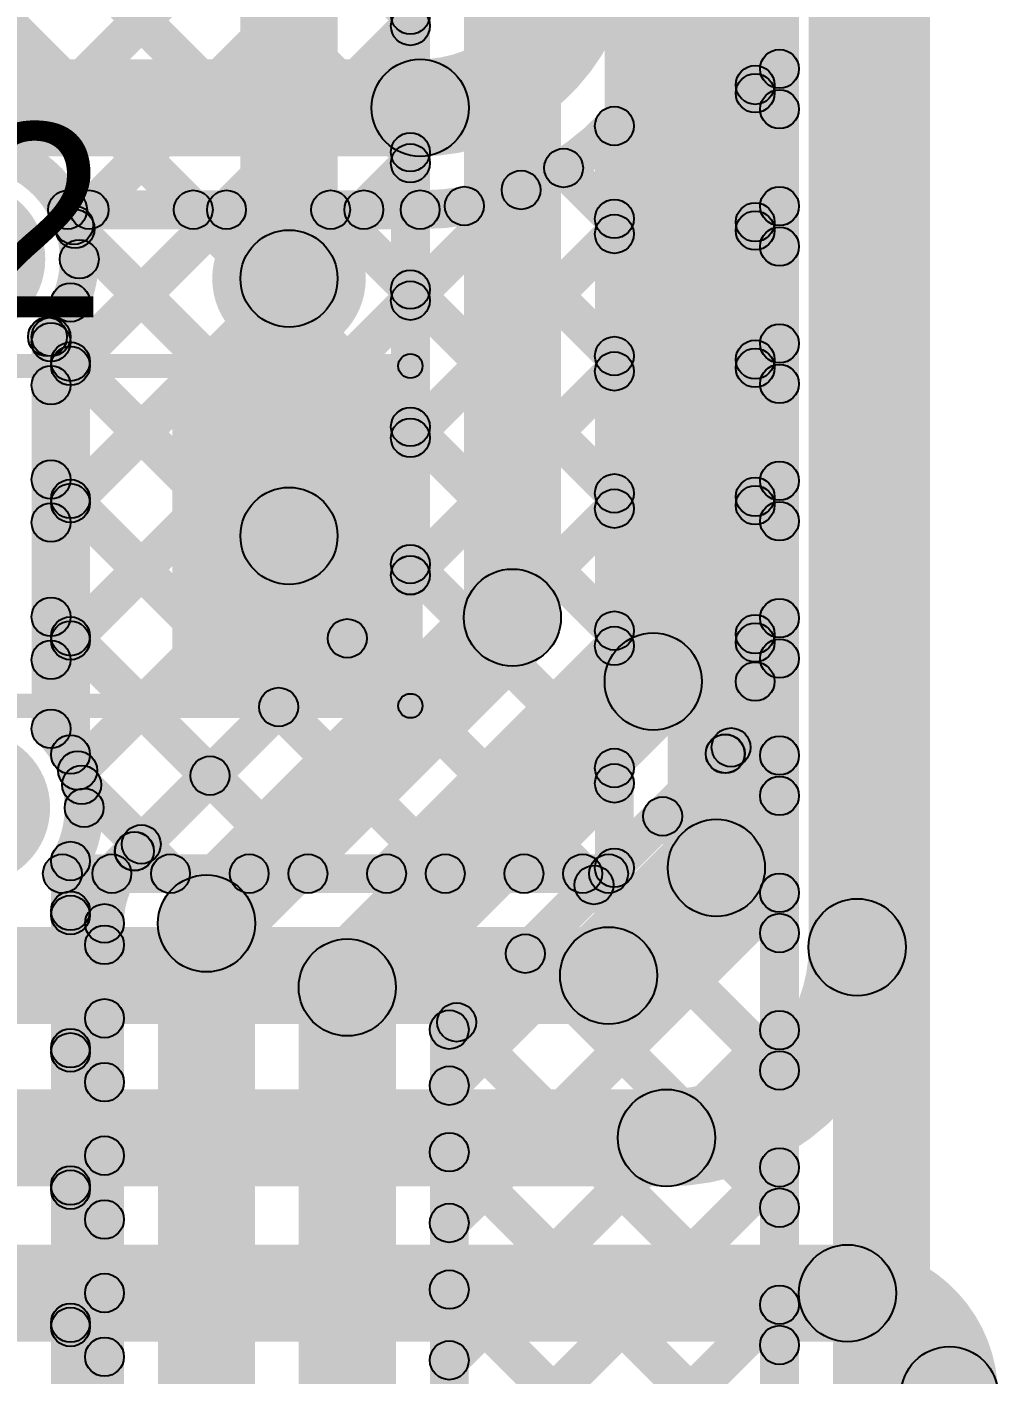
# Model space of a CAD drawing. Header units: millimetres. Extents: x 3.07 to 5.81, y 1.29 to 3.84.
# Drawn here: x 5.605 to 5.805, y 1.7294 to 2.0068 of the extents above; entities that cross this region are included whole.
import ezdxf

# ---------------------------------------------------------------- set-up
doc = ezdxf.new("R2010")
doc.units = ezdxf.units.MM
doc.header["$MEASUREMENT"] = 0
for name, color, linetype in [('BottomLayer', 5, 'Continuous'), ('BottomSolder', 6, 'Continuous'), ('TopLayer', 1, 'Continuous'), ('TopOverlay', 2, 'Continuous'), ('TopPaste', 8, 'Continuous'), ('TopSolder', 216, 'Continuous'), ('ViaHoleLayer', 16, 'Continuous')]:
    doc.layers.add(name, color=color, linetype=linetype)

# ---------------------------------------------------------------- blocks, each defined once
blk = doc.blocks.new('C__0805_103')
at = {"layer": 'TopLayer'}
for points in [[(-0.06, 0.03), (-0.02, 0.03), (-0.02, -0.03), (-0.06, -0.03)], [(0.02, 0.03), (0.06, 0.03), (0.06, -0.03), (0.02, -0.03)]]:
    blk.add_hatch(color=1, dxfattribs=at).paths.add_polyline_path(points)
at = {"layer": 'TopOverlay'}
h = blk.add_hatch(color=2, dxfattribs=at)
edge = h.paths.add_edge_path()
edge.add_arc((-0.065, 0.035), 0.0025, 0, 360)
h = blk.add_hatch(color=2, dxfattribs=at)
edge = h.paths.add_edge_path()
edge.add_arc((-0.065, 0.035), 0.0025, 0, 360)
for points in [[(-0.065, 0.0325), (-0.065, 0.0375), (0.065, 0.0375), (0.065, 0.0325)], [(-0.0625, -0.035), (-0.0675, -0.035), (-0.0675, 0.035), (-0.0625, 0.035)], [(0.0675, -0.035), (0.0625, -0.035), (0.0625, 0.035), (0.0675, 0.035)], [(-0.065, -0.0375), (-0.065, -0.0325), (0.065, -0.0325), (0.065, -0.0375)]]:
    blk.add_hatch(color=2, dxfattribs=at).paths.add_polyline_path(points)
h = blk.add_hatch(color=2, dxfattribs=at)
edge = h.paths.add_edge_path()
edge.add_arc((0.065, 0.035), 0.0025, 0, 360)
h = blk.add_hatch(color=2, dxfattribs=at)
edge = h.paths.add_edge_path()
edge.add_arc((0.065, 0.035), 0.0025, 0, 360)
h = blk.add_hatch(color=2, dxfattribs=at)
edge = h.paths.add_edge_path()
edge.add_arc((-0.065, -0.035), 0.0025, 0, 360)
h = blk.add_hatch(color=2, dxfattribs=at)
edge = h.paths.add_edge_path()
edge.add_arc((-0.065, -0.035), 0.0025, 0, 360)
h = blk.add_hatch(color=2, dxfattribs=at)
edge = h.paths.add_edge_path()
edge.add_arc((0.065, -0.035), 0.0025, 0, 360)
h = blk.add_hatch(color=2, dxfattribs=at)
edge = h.paths.add_edge_path()
edge.add_arc((0.065, -0.035), 0.0025, 0, 360)
at = {"layer": 'TopPaste'}
for points in [[(-0.06, 0.03), (-0.02, 0.03), (-0.02, -0.03), (-0.06, -0.03)], [(0.02, 0.03), (0.06, 0.03), (0.06, -0.03), (0.02, -0.03)]]:
    blk.add_hatch(color=8, dxfattribs=at).paths.add_polyline_path(points)
at = {"layer": 'TopSolder'}
for points in [[(-0.064, 0.034), (-0.016, 0.034), (-0.016, -0.034), (-0.064, -0.034)], [(0.016, 0.034), (0.064, 0.034), (0.064, -0.034), (0.016, -0.034)]]:
    blk.add_hatch(color=216, dxfattribs=at).paths.add_polyline_path(points)
at = {"layer": 'TopOverlay'}
for centre in [(-0.065, 0.035), (-0.065, 0.035), (0.065, 0.035), (0.065, 0.035), (-0.065, -0.035), (-0.065, -0.035), (0.065, -0.035), (0.065, -0.035)]:
    blk.add_circle(centre, 0.0025, dxfattribs=at)

msp = doc.modelspace()

# ---------------------------------------------------------------- hatches: boundary and pattern name
at = {"layer": 'BottomLayer'}
for points in [[(5.791, 1.719), (5.771, 1.719), (5.771, 3.438), (5.791, 3.438)], [(5.764, 1.72081), (5.756, 1.72081), (5.756, 3.436), (5.764, 3.436)], [(5.724, 3.241), (5.744, 3.241), (5.744, 1.872), (5.724, 1.872)], [(5.751, 3.241), (5.759, 3.241), (5.759, 1.872), (5.751, 1.872)], [(5.715, 1.88518), (5.695, 1.88518), (5.695, 3.23517), (5.715, 3.23517)], [(5.688, 1.89388), (5.68, 1.89388), (5.68, 2.49837), (5.688, 2.49837)], [(5.11864, 2.48417), (5.1243, 2.48983), (5.68683, 1.9273), (5.68117, 1.92164)], [(5.22567, 2.462), (5.23133, 2.46765), (5.68683, 2.01215), (5.68117, 2.00649)], [(5.21821, 2.44117), (5.22387, 2.44683), (5.68683, 1.98387), (5.68117, 1.97821)], [(5.20004, 2.43105), (5.2057, 2.43671), (5.68683, 1.95558), (5.68117, 1.94993)], [(5.669, 1.955), (5.649, 1.955), (5.649, 2.07652), (5.669, 2.07652)], [(5.60365, 1.9776), (5.59799, 1.98326), (5.68117, 2.06644), (5.68683, 2.06078)], [(5.61753, 1.9632), (5.61187, 1.96886), (5.68117, 2.03816), (5.68683, 2.0325)], [(5.61683, 1.93421), (5.61117, 1.93987), (5.68117, 2.00987), (5.68683, 2.00421)], [(5.75783, 1.99036), (5.75217, 1.99602), (5.75717, 2.00102), (5.76283, 1.99536)], [(5.75217, 1.99206), (5.75783, 1.99772), (5.76283, 1.99272), (5.75717, 1.98706)], [(5.61683, 1.90593), (5.61117, 1.91159), (5.68117, 1.98159), (5.68683, 1.97593)], [(5.75783, 1.96208), (5.75217, 1.96773), (5.75717, 1.97273), (5.76283, 1.96708)], [(5.61211, 1.96242), (5.61777, 1.96807), (5.68683, 1.89901), (5.68117, 1.89336)], [(5.75217, 1.96378), (5.75783, 1.96944), (5.76283, 1.96444), (5.75717, 1.95878)], [(5.61683, 1.87765), (5.61117, 1.8833), (5.68117, 1.9533), (5.68683, 1.94765)], [(5.618, 1.85697), (5.61, 1.85697), (5.61, 1.95009), (5.618, 1.95009)], [(5.75783, 1.93379), (5.75217, 1.93945), (5.75717, 1.94445), (5.76283, 1.93879)], [(5.61117, 1.93507), (5.61683, 1.94073), (5.67384, 1.88372), (5.66818, 1.87806)], [(5.75217, 1.93549), (5.75783, 1.94115), (5.76283, 1.93615), (5.75717, 1.93049)], [(5.61831, 1.85084), (5.61265, 1.8565), (5.68117, 1.92502), (5.68683, 1.91936)], [(5.75783, 1.90551), (5.75217, 1.91117), (5.75717, 1.91617), (5.76283, 1.91051)], [(5.61117, 1.90679), (5.61683, 1.91244), (5.6597, 1.86958), (5.65404, 1.86392)], [(5.75217, 1.90721), (5.75783, 1.91287), (5.76283, 1.90787), (5.75717, 1.90221)], [(5.61683, 1.82108), (5.61117, 1.82673), (5.68117, 1.89673), (5.68683, 1.89108)], [(5.63001, 1.83424), (5.62436, 1.8399), (5.68117, 1.89671), (5.68683, 1.89105)], [(5.64907, 1.81511), (5.63493, 1.82925), (5.69793, 1.89225), (5.71207, 1.87811)], [(5.75783, 1.87722), (5.75217, 1.88288), (5.75717, 1.88788), (5.76283, 1.88222)], [(5.61117, 1.8785), (5.61683, 1.88416), (5.64555, 1.85544), (5.6399, 1.84978)], [(5.75217, 1.87893), (5.75783, 1.88458), (5.76283, 1.87958), (5.75717, 1.87393)], [(5.67807, 1.80193), (5.66393, 1.81607), (5.72693, 1.87907), (5.74107, 1.86493)], [(5.69483, 1.79747), (5.68917, 1.80313), (5.74599, 1.85994), (5.75164, 1.85429)], [(5.69483, 1.78594), (5.68917, 1.7916), (5.75717, 1.8596), (5.76283, 1.85394)], [(5.7472, 1.85561), (5.75286, 1.86127), (5.76283, 1.8513), (5.75717, 1.84564)], [(5.61349, 1.8479), (5.61914, 1.85356), (5.63141, 1.84129), (5.62575, 1.83564)], [(5.73311, 1.84141), (5.73877, 1.84707), (5.76283, 1.82301), (5.75717, 1.81736)], [(5.618, 1.554), (5.61, 1.554), (5.61, 1.83503), (5.618, 1.83503)], [(5.71897, 1.82727), (5.72463, 1.83293), (5.76283, 1.79473), (5.75717, 1.78907)], [(5.69483, 1.75766), (5.68917, 1.76331), (5.75717, 1.83131), (5.76283, 1.82566)], [(5.61117, 1.82194), (5.61683, 1.82759), (5.62383, 1.82059), (5.61817, 1.81494)], [(5.625, 1.53645), (5.617, 1.53645), (5.617, 1.82218), (5.625, 1.82218)], [(5.652, 1.53645), (5.632, 1.53645), (5.632, 1.82218), (5.652, 1.82218)], [(5.70483, 1.81313), (5.71049, 1.81879), (5.76283, 1.76644), (5.75717, 1.76079)], [(5.681, 1.5294), (5.661, 1.5294), (5.661, 1.809), (5.681, 1.809)], [(5.61683, 1.79279), (5.61117, 1.79845), (5.61817, 1.80545), (5.62383, 1.79979)], [(5.69069, 1.79899), (5.69634, 1.80465), (5.76283, 1.73816), (5.75717, 1.7325)], [(5.69483, 1.72937), (5.68917, 1.73503), (5.75717, 1.80303), (5.76283, 1.79737)], [(5.61117, 1.79365), (5.61683, 1.79931), (5.62383, 1.79231), (5.61817, 1.78665)], [(5.696, 1.5294), (5.688, 1.5294), (5.688, 1.8003), (5.696, 1.8003)], [(5.61683, 1.76451), (5.61117, 1.77017), (5.61817, 1.77717), (5.62383, 1.77151)], [(5.68917, 1.77222), (5.69483, 1.77788), (5.75187, 1.72083), (5.74621, 1.71518)], [(5.69483, 1.70109), (5.68917, 1.70674), (5.75717, 1.77474), (5.76283, 1.76909)], [(5.61117, 1.76537), (5.61683, 1.77102), (5.62383, 1.76402), (5.61817, 1.75837)], [(5.61683, 1.73622), (5.61117, 1.74188), (5.61817, 1.74888), (5.62383, 1.74322)], [(5.68917, 1.74394), (5.69483, 1.74959), (5.74026, 1.70416), (5.7346, 1.6985)], [(5.69483, 1.6728), (5.68917, 1.67846), (5.75717, 1.74646), (5.76283, 1.7408)], [(5.61117, 1.73708), (5.61683, 1.74274), (5.62383, 1.73574), (5.61817, 1.73008)]]:
    msp.add_hatch(color=5, dxfattribs=at).paths.add_polyline_path(points)
h = msp.add_hatch(color=5, dxfattribs=at)
edge = h.paths.add_edge_path()
edge.add_arc((5.684, 2.00932), 0.004, 0, 360)
h = msp.add_hatch(color=5, dxfattribs=at)
edge = h.paths.add_edge_path()
edge.add_arc((5.684, 2.00704), 0.004, 0, 360)
h = msp.add_hatch(color=5, dxfattribs=at)
edge = h.paths.add_edge_path()
edge.add_arc((5.76, 1.99819), 0.004, 0, 360)
h = msp.add_hatch(color=5, dxfattribs=at)
edge = h.paths.add_edge_path()
edge.add_arc((5.755, 1.99489), 0.004, 0, 360)
h = msp.add_hatch(color=5, dxfattribs=at)
edge = h.paths.add_edge_path()
edge.add_arc((5.755, 1.99319), 0.004, 0, 360)
h = msp.add_hatch(color=5, dxfattribs=at)
edge = h.paths.add_edge_path()
edge.add_arc((5.76, 1.98989), 0.004, 0, 360)
h = msp.add_hatch(color=5, dxfattribs=at)
edge = h.paths.add_edge_path()
edge.add_arc((5.684, 1.98104), 0.004, 0, 360)
h = msp.add_hatch(color=5, dxfattribs=at)
edge = h.paths.add_edge_path()
edge.add_arc((5.684, 1.97876), 0.004, 0, 360)
h = msp.add_hatch(color=5, dxfattribs=at)
edge = h.paths.add_edge_path()
edge.add_arc((5.76, 1.96991), 0.004, 0, 360)
h = msp.add_hatch(color=5, dxfattribs=at)
edge = h.paths.add_edge_path()
edge.add_arc((5.755, 1.96661), 0.004, 0, 360)
h = msp.add_hatch(color=5, dxfattribs=at)
edge = h.paths.add_edge_path()
edge.add_arc((5.6147, 1.96603), 0.004, 0, 360)
h = msp.add_hatch(color=5, dxfattribs=at)
edge = h.paths.add_edge_path()
edge.add_arc((5.61494, 1.96525), 0.004, 0, 360)
h = msp.add_hatch(color=5, dxfattribs=at)
edge = h.paths.add_edge_path()
edge.add_arc((5.755, 1.96491), 0.004, 0, 360)
h = msp.add_hatch(color=5, dxfattribs=at)
edge = h.paths.add_edge_path()
edge.add_arc((5.659, 1.955), 0.01181, 0, 360)
h = msp.add_hatch(color=5, dxfattribs=at)
edge = h.paths.add_edge_path()
edge.add_arc((5.659, 1.955), 0.01, 0, 360)
h = msp.add_hatch(color=5, dxfattribs=at)
edge = h.paths.add_edge_path()
edge.add_arc((5.76, 1.96161), 0.004, 0, 360)
h = msp.add_hatch(color=5, dxfattribs=at)
edge = h.paths.add_edge_path()
edge.add_arc((5.61581, 1.959), 0.004, 0, 360)
h = msp.add_hatch(color=5, dxfattribs=at)
edge = h.paths.add_edge_path()
edge.add_arc((5.61581, 1.959), 0.004, 0, 360)
h = msp.add_hatch(color=5, dxfattribs=at)
edge = h.paths.add_edge_path()
edge.add_arc((5.684, 1.95275), 0.004, 0, 360)
h = msp.add_hatch(color=5, dxfattribs=at)
edge = h.paths.add_edge_path()
edge.add_arc((5.614, 1.95009), 0.004, 0, 360)
h = msp.add_hatch(color=5, dxfattribs=at)
edge = h.paths.add_edge_path()
edge.add_arc((5.614, 1.95009), 0.004, 0, 360)
h = msp.add_hatch(color=5, dxfattribs=at)
edge = h.paths.add_edge_path()
edge.add_arc((5.684, 1.95047), 0.004, 0, 360)
h = msp.add_hatch(color=5, dxfattribs=at)
edge = h.paths.add_edge_path()
edge.add_arc((5.76, 1.94162), 0.004, 0, 360)
h = msp.add_hatch(color=5, dxfattribs=at)
edge = h.paths.add_edge_path()
edge.add_arc((5.614, 1.9379), 0.004, 0, 360)
h = msp.add_hatch(color=5, dxfattribs=at)
edge = h.paths.add_edge_path()
edge.add_arc((5.614, 1.93704), 0.004, 0, 360)
h = msp.add_hatch(color=5, dxfattribs=at)
edge = h.paths.add_edge_path()
edge.add_arc((5.755, 1.93832), 0.004, 0, 360)
h = msp.add_hatch(color=5, dxfattribs=at)
edge = h.paths.add_edge_path()
edge.add_arc((5.755, 1.93662), 0.004, 0, 360)
h = msp.add_hatch(color=5, dxfattribs=at)
edge = h.paths.add_edge_path()
edge.add_arc((5.76, 1.93332), 0.004, 0, 360)
h = msp.add_hatch(color=5, dxfattribs=at)
edge = h.paths.add_edge_path()
edge.add_arc((5.684, 1.92447), 0.004, 0, 360)
h = msp.add_hatch(color=5, dxfattribs=at)
edge = h.paths.add_edge_path()
edge.add_arc((5.684, 1.92219), 0.004, 0, 360)
h = msp.add_hatch(color=5, dxfattribs=at)
edge = h.paths.add_edge_path()
edge.add_arc((5.76, 1.91334), 0.004, 0, 360)
h = msp.add_hatch(color=5, dxfattribs=at)
edge = h.paths.add_edge_path()
edge.add_arc((5.614, 1.90962), 0.004, 0, 360)
h = msp.add_hatch(color=5, dxfattribs=at)
edge = h.paths.add_edge_path()
edge.add_arc((5.614, 1.90876), 0.004, 0, 360)
h = msp.add_hatch(color=5, dxfattribs=at)
edge = h.paths.add_edge_path()
edge.add_arc((5.755, 1.91004), 0.004, 0, 360)
h = msp.add_hatch(color=5, dxfattribs=at)
edge = h.paths.add_edge_path()
edge.add_arc((5.755, 1.90834), 0.004, 0, 360)
h = msp.add_hatch(color=5, dxfattribs=at)
edge = h.paths.add_edge_path()
edge.add_arc((5.76, 1.90504), 0.004, 0, 360)
h = msp.add_hatch(color=5, dxfattribs=at)
edge = h.paths.add_edge_path()
edge.add_arc((5.684, 1.89619), 0.004, 0, 360)
h = msp.add_hatch(color=5, dxfattribs=at)
edge = h.paths.add_edge_path()
edge.add_arc((5.684, 1.89391), 0.004, 0, 360)
h = msp.add_hatch(color=5, dxfattribs=at)
edge = h.paths.add_edge_path()
edge.add_arc((5.684, 1.89388), 0.004, 0, 360)
h = msp.add_hatch(color=5, dxfattribs=at)
edge = h.paths.add_edge_path()
edge.add_arc((5.684, 1.89388), 0.004, 0, 360)
h = msp.add_hatch(color=5, dxfattribs=at)
edge = h.paths.add_edge_path()
edge.add_arc((5.705, 1.88518), 0.01, 0, 360)
h = msp.add_hatch(color=5, dxfattribs=at)
edge = h.paths.add_edge_path()
edge.add_arc((5.705, 1.88518), 0.01, 0, 360)
h = msp.add_hatch(color=5, dxfattribs=at)
edge = h.paths.add_edge_path()
edge.add_arc((5.705, 1.88518), 0.01, 0, 360)
h = msp.add_hatch(color=5, dxfattribs=at)
edge = h.paths.add_edge_path()
edge.add_arc((5.705, 1.88518), 0.01, 0, 360)
h = msp.add_hatch(color=5, dxfattribs=at)
edge = h.paths.add_edge_path()
edge.add_arc((5.76, 1.88505), 0.004, 0, 360)
h = msp.add_hatch(color=5, dxfattribs=at)
edge = h.paths.add_edge_path()
edge.add_arc((5.614, 1.88133), 0.004, 0, 360)
h = msp.add_hatch(color=5, dxfattribs=at)
edge = h.paths.add_edge_path()
edge.add_arc((5.614, 1.88047), 0.004, 0, 360)
h = msp.add_hatch(color=5, dxfattribs=at)
edge = h.paths.add_edge_path()
edge.add_arc((5.67101, 1.88089), 0.004, 0, 360)
h = msp.add_hatch(color=5, dxfattribs=at)
edge = h.paths.add_edge_path()
edge.add_arc((5.755, 1.88175), 0.004, 0, 360)
h = msp.add_hatch(color=5, dxfattribs=at)
edge = h.paths.add_edge_path()
edge.add_arc((5.734, 1.872), 0.01, 0, 360)
h = msp.add_hatch(color=5, dxfattribs=at)
edge = h.paths.add_edge_path()
edge.add_arc((5.734, 1.872), 0.01, 0, 360)
h = msp.add_hatch(color=5, dxfattribs=at)
edge = h.paths.add_edge_path()
edge.add_arc((5.755, 1.88005), 0.004, 0, 360)
h = msp.add_hatch(color=5, dxfattribs=at)
edge = h.paths.add_edge_path()
edge.add_arc((5.76, 1.87675), 0.004, 0, 360)
h = msp.add_hatch(color=5, dxfattribs=at)
edge = h.paths.add_edge_path()
edge.add_arc((5.755, 1.872), 0.004, 0, 360)
h = msp.add_hatch(color=5, dxfattribs=at)
edge = h.paths.add_edge_path()
edge.add_arc((5.755, 1.872), 0.004, 0, 360)
h = msp.add_hatch(color=5, dxfattribs=at)
edge = h.paths.add_edge_path()
edge.add_arc((5.755, 1.872), 0.004, 0, 360)
h = msp.add_hatch(color=5, dxfattribs=at)
edge = h.paths.add_edge_path()
edge.add_arc((5.65687, 1.86675), 0.004, 0, 360)
h = msp.add_hatch(color=5, dxfattribs=at)
edge = h.paths.add_edge_path()
edge.add_arc((5.75003, 1.85844), 0.004, 0, 360)
h = msp.add_hatch(color=5, dxfattribs=at)
edge = h.paths.add_edge_path()
edge.add_arc((5.614, 1.85697), 0.004, 0, 360)
h = msp.add_hatch(color=5, dxfattribs=at)
edge = h.paths.add_edge_path()
edge.add_arc((5.614, 1.85697), 0.004, 0, 360)
h = msp.add_hatch(color=5, dxfattribs=at)
edge = h.paths.add_edge_path()
edge.add_arc((5.74881, 1.85712), 0.004, 0, 360)
h = msp.add_hatch(color=5, dxfattribs=at)
edge = h.paths.add_edge_path()
edge.add_arc((5.74881, 1.85712), 0.004, 0, 360)
h = msp.add_hatch(color=5, dxfattribs=at)
edge = h.paths.add_edge_path()
edge.add_arc((5.74885, 1.85715), 0.004, 0, 360)
h = msp.add_hatch(color=5, dxfattribs=at)
edge = h.paths.add_edge_path()
edge.add_arc((5.76, 1.85677), 0.004, 0, 360)
h = msp.add_hatch(color=5, dxfattribs=at)
edge = h.paths.add_edge_path()
edge.add_arc((5.594, 1.846), 0.01181, 0, 360)
h = msp.add_hatch(color=5, dxfattribs=at)
edge = h.paths.add_edge_path()
edge.add_arc((5.61548, 1.85367), 0.004, 0, 360)
h = msp.add_hatch(color=5, dxfattribs=at)
edge = h.paths.add_edge_path()
edge.add_arc((5.64273, 1.85261), 0.004, 0, 360)
h = msp.add_hatch(color=5, dxfattribs=at)
edge = h.paths.add_edge_path()
edge.add_arc((5.61631, 1.85073), 0.004, 0, 360)
h = msp.add_hatch(color=5, dxfattribs=at)
edge = h.paths.add_edge_path()
edge.add_arc((5.76, 1.84847), 0.004, 0, 360)
h = msp.add_hatch(color=5, dxfattribs=at)
edge = h.paths.add_edge_path()
edge.add_arc((5.61681, 1.846), 0.004, 0, 360)
h = msp.add_hatch(color=5, dxfattribs=at)
edge = h.paths.add_edge_path()
edge.add_arc((5.61681, 1.846), 0.004, 0, 360)
h = msp.add_hatch(color=5, dxfattribs=at)
edge = h.paths.add_edge_path()
edge.add_arc((5.73594, 1.84424), 0.004, 0, 360)
h = msp.add_hatch(color=5, dxfattribs=at)
edge = h.paths.add_edge_path()
edge.add_arc((5.62858, 1.83847), 0.004, 0, 360)
h = msp.add_hatch(color=5, dxfattribs=at)
edge = h.paths.add_edge_path()
edge.add_arc((5.62715, 1.83703), 0.004, 0, 360)
h = msp.add_hatch(color=5, dxfattribs=at)
edge = h.paths.add_edge_path()
edge.add_arc((5.62719, 1.83707), 0.004, 0, 360)
h = msp.add_hatch(color=5, dxfattribs=at)
edge = h.paths.add_edge_path()
edge.add_arc((5.62719, 1.83707), 0.004, 0, 360)
h = msp.add_hatch(color=5, dxfattribs=at)
edge = h.paths.add_edge_path()
edge.add_arc((5.614, 1.83503), 0.004, 0, 360)
h = msp.add_hatch(color=5, dxfattribs=at)
edge = h.paths.add_edge_path()
edge.add_arc((5.614, 1.83503), 0.004, 0, 360)
h = msp.add_hatch(color=5, dxfattribs=at)
edge = h.paths.add_edge_path()
edge.add_arc((5.642, 1.82218), 0.01, 0, 360)
h = msp.add_hatch(color=5, dxfattribs=at)
edge = h.paths.add_edge_path()
edge.add_arc((5.642, 1.82218), 0.01, 0, 360)
h = msp.add_hatch(color=5, dxfattribs=at)
edge = h.paths.add_edge_path()
edge.add_arc((5.7218, 1.8301), 0.004, 0, 360)
h = msp.add_hatch(color=5, dxfattribs=at)
edge = h.paths.add_edge_path()
edge.add_arc((5.76, 1.82848), 0.004, 0, 360)
h = msp.add_hatch(color=5, dxfattribs=at)
edge = h.paths.add_edge_path()
edge.add_arc((5.614, 1.82476), 0.004, 0, 360)
h = msp.add_hatch(color=5, dxfattribs=at)
edge = h.paths.add_edge_path()
edge.add_arc((5.614, 1.82391), 0.004, 0, 360)
h = msp.add_hatch(color=5, dxfattribs=at)
edge = h.paths.add_edge_path()
edge.add_arc((5.621, 1.82218), 0.004, 0, 360)
h = msp.add_hatch(color=5, dxfattribs=at)
edge = h.paths.add_edge_path()
edge.add_arc((5.621, 1.82218), 0.004, 0, 360)
h = msp.add_hatch(color=5, dxfattribs=at)
edge = h.paths.add_edge_path()
edge.add_arc((5.621, 1.82218), 0.004, 0, 360)
h = msp.add_hatch(color=5, dxfattribs=at)
edge = h.paths.add_edge_path()
edge.add_arc((5.76, 1.82019), 0.004, 0, 360)
h = msp.add_hatch(color=5, dxfattribs=at)
edge = h.paths.add_edge_path()
edge.add_arc((5.621, 1.81776), 0.004, 0, 360)
h = msp.add_hatch(color=5, dxfattribs=at)
edge = h.paths.add_edge_path()
edge.add_arc((5.671, 1.809), 0.01, 0, 360)
h = msp.add_hatch(color=5, dxfattribs=at)
edge = h.paths.add_edge_path()
edge.add_arc((5.671, 1.809), 0.01, 0, 360)
h = msp.add_hatch(color=5, dxfattribs=at)
edge = h.paths.add_edge_path()
edge.add_arc((5.70766, 1.81596), 0.004, 0, 360)
h = msp.add_hatch(color=5, dxfattribs=at)
edge = h.paths.add_edge_path()
edge.add_arc((5.621, 1.80262), 0.004, 0, 360)
h = msp.add_hatch(color=5, dxfattribs=at)
edge = h.paths.add_edge_path()
edge.add_arc((5.692, 1.8003), 0.004, 0, 360)
h = msp.add_hatch(color=5, dxfattribs=at)
edge = h.paths.add_edge_path()
edge.add_arc((5.692, 1.8003), 0.004, 0, 360)
h = msp.add_hatch(color=5, dxfattribs=at)
edge = h.paths.add_edge_path()
edge.add_arc((5.69352, 1.80182), 0.004, 0, 360)
h = msp.add_hatch(color=5, dxfattribs=at)
edge = h.paths.add_edge_path()
edge.add_arc((5.76, 1.8002), 0.004, 0, 360)
h = msp.add_hatch(color=5, dxfattribs=at)
edge = h.paths.add_edge_path()
edge.add_arc((5.614, 1.79648), 0.004, 0, 360)
h = msp.add_hatch(color=5, dxfattribs=at)
edge = h.paths.add_edge_path()
edge.add_arc((5.614, 1.79562), 0.004, 0, 360)
h = msp.add_hatch(color=5, dxfattribs=at)
edge = h.paths.add_edge_path()
edge.add_arc((5.76, 1.7919), 0.004, 0, 360)
h = msp.add_hatch(color=5, dxfattribs=at)
edge = h.paths.add_edge_path()
edge.add_arc((5.621, 1.78948), 0.004, 0, 360)
h = msp.add_hatch(color=5, dxfattribs=at)
edge = h.paths.add_edge_path()
edge.add_arc((5.692, 1.78877), 0.004, 0, 360)
h = msp.add_hatch(color=5, dxfattribs=at)
edge = h.paths.add_edge_path()
edge.add_arc((5.692, 1.77505), 0.004, 0, 360)
h = msp.add_hatch(color=5, dxfattribs=at)
edge = h.paths.add_edge_path()
edge.add_arc((5.621, 1.77434), 0.004, 0, 360)
h = msp.add_hatch(color=5, dxfattribs=at)
edge = h.paths.add_edge_path()
edge.add_arc((5.76, 1.77192), 0.004, 0, 360)
h = msp.add_hatch(color=5, dxfattribs=at)
edge = h.paths.add_edge_path()
edge.add_arc((5.614, 1.76819), 0.004, 0, 360)
h = msp.add_hatch(color=5, dxfattribs=at)
edge = h.paths.add_edge_path()
edge.add_arc((5.614, 1.76734), 0.004, 0, 360)
h = msp.add_hatch(color=5, dxfattribs=at)
edge = h.paths.add_edge_path()
edge.add_arc((5.76, 1.76362), 0.004, 0, 360)
h = msp.add_hatch(color=5, dxfattribs=at)
edge = h.paths.add_edge_path()
edge.add_arc((5.621, 1.7612), 0.004, 0, 360)
h = msp.add_hatch(color=5, dxfattribs=at)
edge = h.paths.add_edge_path()
edge.add_arc((5.692, 1.76048), 0.004, 0, 360)
h = msp.add_hatch(color=5, dxfattribs=at)
edge = h.paths.add_edge_path()
edge.add_arc((5.621, 1.74605), 0.004, 0, 360)
h = msp.add_hatch(color=5, dxfattribs=at)
edge = h.paths.add_edge_path()
edge.add_arc((5.692, 1.74676), 0.004, 0, 360)
h = msp.add_hatch(color=5, dxfattribs=at)
edge = h.paths.add_edge_path()
edge.add_arc((5.76, 1.74363), 0.004, 0, 360)
h = msp.add_hatch(color=5, dxfattribs=at)
edge = h.paths.add_edge_path()
edge.add_arc((5.614, 1.73991), 0.004, 0, 360)
h = msp.add_hatch(color=5, dxfattribs=at)
edge = h.paths.add_edge_path()
edge.add_arc((5.614, 1.73905), 0.004, 0, 360)
h = msp.add_hatch(color=5, dxfattribs=at)
edge = h.paths.add_edge_path()
edge.add_arc((5.76, 1.73533), 0.004, 0, 360)
h = msp.add_hatch(color=5, dxfattribs=at)
edge = h.paths.add_edge_path()
edge.add_arc((5.621, 1.73291), 0.004, 0, 360)
h = msp.add_hatch(color=5, dxfattribs=at)
edge = h.paths.add_edge_path()
edge.add_arc((5.692, 1.7322), 0.004, 0, 360)
at = {"layer": 'BottomSolder'}
h = msp.add_hatch(color=6, dxfattribs=at)
edge = h.paths.add_edge_path()
edge.add_arc((5.593, 1.959), 0.01581, 0, 360)
h = msp.add_hatch(color=6, dxfattribs=at)
edge = h.paths.add_edge_path()
edge.add_arc((5.659, 1.955), 0.01581, 0, 360)
h = msp.add_hatch(color=6, dxfattribs=at)
edge = h.paths.add_edge_path()
edge.add_arc((5.594, 1.846), 0.01581, 0, 360)
at = {"layer": 'TopLayer'}
for points in [[(5.786, 1.81727), (5.766, 1.81727), (5.766, 3.43268), (5.786, 3.43268)], [(5.757, 1.83362), (5.737, 1.83362), (5.737, 3.134), (5.757, 3.134)], [(5.52, 1.98018), (5.52, 2.00018), (5.686, 2.00018), (5.686, 1.98018)], [(5.73, 1.83362), (5.722, 1.83362), (5.722, 1.98643), (5.73, 1.98643)], [(5.71271, 1.97496), (5.71837, 1.98061), (5.72883, 1.97015), (5.72317, 1.96449)], [(5.61283, 1.87365), (5.60717, 1.8793), (5.70396, 1.97609), (5.70961, 1.97043)], [(5.61341, 1.96518), (5.61341, 1.97318), (5.686, 1.97318), (5.686, 1.96518)], [(5.61283, 1.90193), (5.60717, 1.90759), (5.67159, 1.97201), (5.67725, 1.96635)], [(5.61283, 1.93021), (5.60717, 1.93587), (5.64331, 1.97201), (5.64897, 1.96635)], [(5.61753, 1.9632), (5.61187, 1.96886), (5.61503, 1.97201), (5.62068, 1.96635)], [(5.63646, 1.96635), (5.64212, 1.97201), (5.72883, 1.8853), (5.72317, 1.87964)], [(5.66474, 1.96635), (5.6704, 1.97201), (5.72883, 1.91358), (5.72317, 1.90793)], [(5.69227, 1.96711), (5.69793, 1.97277), (5.72883, 1.94187), (5.72317, 1.93621)], [(5.61211, 1.96242), (5.61777, 1.96807), (5.72883, 1.85701), (5.72317, 1.85136)], [(5.61831, 1.85084), (5.61265, 1.8565), (5.72317, 1.96702), (5.72883, 1.96136)], [(5.669, 1.902), (5.649, 1.902), (5.649, 1.955), (5.669, 1.955)], [(5.614, 1.86226), (5.606, 1.86226), (5.606, 1.943), (5.614, 1.943)], [(5.60717, 1.93907), (5.61283, 1.94473), (5.7223, 1.83526), (5.71664, 1.8296)], [(5.62536, 1.8296), (5.6197, 1.83526), (5.72317, 1.93873), (5.72883, 1.93308)], [(5.60717, 1.91079), (5.61283, 1.91644), (5.69401, 1.83526), (5.68835, 1.8296)], [(5.65364, 1.8296), (5.64798, 1.83526), (5.72317, 1.91045), (5.72883, 1.90479)], [(5.60717, 1.8825), (5.61283, 1.88816), (5.66573, 1.83526), (5.66007, 1.8296)], [(5.68192, 1.8296), (5.67627, 1.83526), (5.72317, 1.88217), (5.72883, 1.87651)], [(5.61349, 1.8479), (5.61914, 1.85356), (5.63744, 1.83526), (5.63179, 1.8296)], [(5.71021, 1.8296), (5.70455, 1.83526), (5.72317, 1.85388), (5.72883, 1.84822)], [(5.61234, 1.82843), (5.61234, 1.83643), (5.72481, 1.83643), (5.72481, 1.82843)], [(5.46335, 1.80143), (5.46335, 1.82143), (5.72481, 1.82143), (5.72481, 1.80143)], [(5.431, 1.768), (5.431, 1.788), (5.73673, 1.788), (5.73673, 1.768)], [(5.549, 1.736), (5.549, 1.756), (5.774, 1.756), (5.774, 1.736)]]:
    msp.add_hatch(color=1, dxfattribs=at).paths.add_polyline_path(points)
h = msp.add_hatch(color=1, dxfattribs=at)
edge = h.paths.add_edge_path()
edge.add_arc((5.686, 1.99018), 0.01, 0, 360)
h = msp.add_hatch(color=1, dxfattribs=at)
edge = h.paths.add_edge_path()
edge.add_arc((5.686, 1.99018), 0.01, 0, 360)
h = msp.add_hatch(color=1, dxfattribs=at)
edge = h.paths.add_edge_path()
edge.add_arc((5.726, 1.98643), 0.004, 0, 360)
h = msp.add_hatch(color=1, dxfattribs=at)
edge = h.paths.add_edge_path()
edge.add_arc((5.726, 1.98643), 0.004, 0, 360)
h = msp.add_hatch(color=1, dxfattribs=at)
edge = h.paths.add_edge_path()
edge.add_arc((5.71554, 1.97779), 0.004, 0, 360)
h = msp.add_hatch(color=1, dxfattribs=at)
edge = h.paths.add_edge_path()
edge.add_arc((5.70679, 1.97326), 0.004, 0, 360)
h = msp.add_hatch(color=1, dxfattribs=at)
edge = h.paths.add_edge_path()
edge.add_arc((5.61341, 1.96918), 0.004, 0, 360)
h = msp.add_hatch(color=1, dxfattribs=at)
edge = h.paths.add_edge_path()
edge.add_arc((5.61341, 1.96918), 0.004, 0, 360)
h = msp.add_hatch(color=1, dxfattribs=at)
edge = h.paths.add_edge_path()
edge.add_arc((5.61785, 1.96918), 0.004, 0, 360)
h = msp.add_hatch(color=1, dxfattribs=at)
edge = h.paths.add_edge_path()
edge.add_arc((5.63929, 1.96918), 0.004, 0, 360)
h = msp.add_hatch(color=1, dxfattribs=at)
edge = h.paths.add_edge_path()
edge.add_arc((5.64614, 1.96918), 0.004, 0, 360)
h = msp.add_hatch(color=1, dxfattribs=at)
edge = h.paths.add_edge_path()
edge.add_arc((5.66757, 1.96918), 0.004, 0, 360)
h = msp.add_hatch(color=1, dxfattribs=at)
edge = h.paths.add_edge_path()
edge.add_arc((5.67442, 1.96918), 0.004, 0, 360)
h = msp.add_hatch(color=1, dxfattribs=at)
edge = h.paths.add_edge_path()
edge.add_arc((5.686, 1.96918), 0.004, 0, 360)
h = msp.add_hatch(color=1, dxfattribs=at)
edge = h.paths.add_edge_path()
edge.add_arc((5.686, 1.96918), 0.004, 0, 360)
h = msp.add_hatch(color=1, dxfattribs=at)
edge = h.paths.add_edge_path()
edge.add_arc((5.6951, 1.96994), 0.004, 0, 360)
h = msp.add_hatch(color=1, dxfattribs=at)
edge = h.paths.add_edge_path()
edge.add_arc((5.726, 1.96732), 0.004, 0, 360)
h = msp.add_hatch(color=1, dxfattribs=at)
edge = h.paths.add_edge_path()
edge.add_arc((5.6147, 1.96603), 0.004, 0, 360)
h = msp.add_hatch(color=1, dxfattribs=at)
edge = h.paths.add_edge_path()
edge.add_arc((5.61494, 1.96525), 0.004, 0, 360)
h = msp.add_hatch(color=1, dxfattribs=at)
edge = h.paths.add_edge_path()
edge.add_arc((5.726, 1.96419), 0.004, 0, 360)
h = msp.add_hatch(color=1, dxfattribs=at)
edge = h.paths.add_edge_path()
edge.add_arc((5.659, 1.955), 0.01181, 0, 360)
h = msp.add_hatch(color=1, dxfattribs=at)
edge = h.paths.add_edge_path()
edge.add_arc((5.659, 1.955), 0.01, 0, 360)
h = msp.add_hatch(color=1, dxfattribs=at)
edge = h.paths.add_edge_path()
edge.add_arc((5.61581, 1.959), 0.004, 0, 360)
h = msp.add_hatch(color=1, dxfattribs=at)
edge = h.paths.add_edge_path()
edge.add_arc((5.61581, 1.959), 0.004, 0, 360)
h = msp.add_hatch(color=1, dxfattribs=at)
edge = h.paths.add_edge_path()
edge.add_arc((5.60926, 1.943), 0.004, 0, 360)
h = msp.add_hatch(color=1, dxfattribs=at)
edge = h.paths.add_edge_path()
edge.add_arc((5.61, 1.943), 0.004, 0, 360)
h = msp.add_hatch(color=1, dxfattribs=at)
edge = h.paths.add_edge_path()
edge.add_arc((5.61, 1.9419), 0.004, 0, 360)
h = msp.add_hatch(color=1, dxfattribs=at)
edge = h.paths.add_edge_path()
edge.add_arc((5.726, 1.93904), 0.004, 0, 360)
h = msp.add_hatch(color=1, dxfattribs=at)
edge = h.paths.add_edge_path()
edge.add_arc((5.726, 1.93591), 0.004, 0, 360)
h = msp.add_hatch(color=1, dxfattribs=at)
edge = h.paths.add_edge_path()
edge.add_arc((5.61, 1.93304), 0.004, 0, 360)
h = msp.add_hatch(color=1, dxfattribs=at)
edge = h.paths.add_edge_path()
edge.add_arc((5.61, 1.91362), 0.004, 0, 360)
h = msp.add_hatch(color=1, dxfattribs=at)
edge = h.paths.add_edge_path()
edge.add_arc((5.726, 1.91075), 0.004, 0, 360)
h = msp.add_hatch(color=1, dxfattribs=at)
edge = h.paths.add_edge_path()
edge.add_arc((5.659, 1.902), 0.01, 0, 360)
h = msp.add_hatch(color=1, dxfattribs=at)
edge = h.paths.add_edge_path()
edge.add_arc((5.726, 1.90762), 0.004, 0, 360)
h = msp.add_hatch(color=1, dxfattribs=at)
edge = h.paths.add_edge_path()
edge.add_arc((5.61, 1.90476), 0.004, 0, 360)
h = msp.add_hatch(color=1, dxfattribs=at)
edge = h.paths.add_edge_path()
edge.add_arc((5.61, 1.88533), 0.004, 0, 360)
h = msp.add_hatch(color=1, dxfattribs=at)
edge = h.paths.add_edge_path()
edge.add_arc((5.726, 1.88247), 0.004, 0, 360)
h = msp.add_hatch(color=1, dxfattribs=at)
edge = h.paths.add_edge_path()
edge.add_arc((5.726, 1.87934), 0.004, 0, 360)
h = msp.add_hatch(color=1, dxfattribs=at)
edge = h.paths.add_edge_path()
edge.add_arc((5.61, 1.87647), 0.004, 0, 360)
h = msp.add_hatch(color=1, dxfattribs=at)
edge = h.paths.add_edge_path()
edge.add_arc((5.61, 1.86226), 0.004, 0, 360)
h = msp.add_hatch(color=1, dxfattribs=at)
edge = h.paths.add_edge_path()
edge.add_arc((5.61, 1.86226), 0.004, 0, 360)
h = msp.add_hatch(color=1, dxfattribs=at)
edge = h.paths.add_edge_path()
edge.add_arc((5.594, 1.846), 0.01181, 0, 360)
h = msp.add_hatch(color=1, dxfattribs=at)
edge = h.paths.add_edge_path()
edge.add_arc((5.61548, 1.85367), 0.004, 0, 360)
h = msp.add_hatch(color=1, dxfattribs=at)
edge = h.paths.add_edge_path()
edge.add_arc((5.726, 1.85419), 0.004, 0, 360)
h = msp.add_hatch(color=1, dxfattribs=at)
edge = h.paths.add_edge_path()
edge.add_arc((5.61631, 1.85073), 0.004, 0, 360)
h = msp.add_hatch(color=1, dxfattribs=at)
edge = h.paths.add_edge_path()
edge.add_arc((5.726, 1.85105), 0.004, 0, 360)
h = msp.add_hatch(color=1, dxfattribs=at)
edge = h.paths.add_edge_path()
edge.add_arc((5.61681, 1.846), 0.004, 0, 360)
h = msp.add_hatch(color=1, dxfattribs=at)
edge = h.paths.add_edge_path()
edge.add_arc((5.61681, 1.846), 0.004, 0, 360)
h = msp.add_hatch(color=1, dxfattribs=at)
edge = h.paths.add_edge_path()
edge.add_arc((5.747, 1.83362), 0.01, 0, 360)
h = msp.add_hatch(color=1, dxfattribs=at)
edge = h.paths.add_edge_path()
edge.add_arc((5.747, 1.83362), 0.01, 0, 360)
h = msp.add_hatch(color=1, dxfattribs=at)
edge = h.paths.add_edge_path()
edge.add_arc((5.726, 1.83362), 0.004, 0, 360)
h = msp.add_hatch(color=1, dxfattribs=at)
edge = h.paths.add_edge_path()
edge.add_arc((5.61234, 1.83243), 0.004, 0, 360)
h = msp.add_hatch(color=1, dxfattribs=at)
edge = h.paths.add_edge_path()
edge.add_arc((5.61234, 1.83243), 0.004, 0, 360)
h = msp.add_hatch(color=1, dxfattribs=at)
edge = h.paths.add_edge_path()
edge.add_arc((5.62253, 1.83243), 0.004, 0, 360)
h = msp.add_hatch(color=1, dxfattribs=at)
edge = h.paths.add_edge_path()
edge.add_arc((5.63461, 1.83243), 0.004, 0, 360)
h = msp.add_hatch(color=1, dxfattribs=at)
edge = h.paths.add_edge_path()
edge.add_arc((5.65081, 1.83243), 0.004, 0, 360)
h = msp.add_hatch(color=1, dxfattribs=at)
edge = h.paths.add_edge_path()
edge.add_arc((5.6629, 1.83243), 0.004, 0, 360)
h = msp.add_hatch(color=1, dxfattribs=at)
edge = h.paths.add_edge_path()
edge.add_arc((5.6791, 1.83243), 0.004, 0, 360)
h = msp.add_hatch(color=1, dxfattribs=at)
edge = h.paths.add_edge_path()
edge.add_arc((5.69118, 1.83243), 0.004, 0, 360)
h = msp.add_hatch(color=1, dxfattribs=at)
edge = h.paths.add_edge_path()
edge.add_arc((5.70738, 1.83243), 0.004, 0, 360)
h = msp.add_hatch(color=1, dxfattribs=at)
edge = h.paths.add_edge_path()
edge.add_arc((5.71947, 1.83243), 0.004, 0, 360)
h = msp.add_hatch(color=1, dxfattribs=at)
edge = h.paths.add_edge_path()
edge.add_arc((5.72481, 1.83243), 0.004, 0, 360)
h = msp.add_hatch(color=1, dxfattribs=at)
edge = h.paths.add_edge_path()
edge.add_arc((5.776, 1.81727), 0.01, 0, 360)
h = msp.add_hatch(color=1, dxfattribs=at)
edge = h.paths.add_edge_path()
edge.add_arc((5.776, 1.81727), 0.01, 0, 360)
h = msp.add_hatch(color=1, dxfattribs=at)
edge = h.paths.add_edge_path()
edge.add_arc((5.72481, 1.81143), 0.01, 0, 360)
h = msp.add_hatch(color=1, dxfattribs=at)
edge = h.paths.add_edge_path()
edge.add_arc((5.72481, 1.81143), 0.01, 0, 360)
h = msp.add_hatch(color=1, dxfattribs=at)
edge = h.paths.add_edge_path()
edge.add_arc((5.73673, 1.778), 0.01, 0, 360)
h = msp.add_hatch(color=1, dxfattribs=at)
edge = h.paths.add_edge_path()
edge.add_arc((5.73673, 1.778), 0.01, 0, 360)
h = msp.add_hatch(color=1, dxfattribs=at)
edge = h.paths.add_edge_path()
edge.add_arc((5.774, 1.746), 0.01, 0, 360)
h = msp.add_hatch(color=1, dxfattribs=at)
edge = h.paths.add_edge_path()
edge.add_arc((5.774, 1.746), 0.01, 0, 360)
h = msp.add_hatch(color=1, dxfattribs=at)
edge = h.paths.add_edge_path()
edge.add_arc((5.795, 1.725), 0.01, 0, 360)
h = msp.add_hatch(color=1, dxfattribs=at)
edge = h.paths.add_edge_path()
edge.add_arc((5.795, 1.725), 0.01, 0, 360)
at = {"layer": 'TopSolder'}
h = msp.add_hatch(color=216, dxfattribs=at)
edge = h.paths.add_edge_path()
edge.add_arc((5.593, 1.959), 0.01581, 0, 360)
h = msp.add_hatch(color=216, dxfattribs=at)
edge = h.paths.add_edge_path()
edge.add_arc((5.659, 1.955), 0.01581, 0, 360)
h = msp.add_hatch(color=216, dxfattribs=at)
edge = h.paths.add_edge_path()
edge.add_arc((5.594, 1.846), 0.01581, 0, 360)
at = {"layer": 'ViaHoleLayer'}
h = msp.add_hatch(color=16, dxfattribs=at)
edge = h.paths.add_edge_path()
edge.add_arc((5.659, 1.955), 0.00787, 0, 360)

# ---------------------------------------------------------------- linework, layer by layer
at = {"layer": 'BottomLayer', "const_width": 0.008}
for points in [[(5.572, 1.95009, -1.223773), (5.61581, 1.959)], [(5.61581, 1.959, -0.100628), (5.614, 1.95009)], [(5.755, 1.872, -0.199534), (5.74881, 1.85712)], [(5.755, 1.872, -0.198912), (5.74885, 1.85715)], [(5.614, 1.85697, -0.126085), (5.61681, 1.846)], [(5.61681, 1.846, -0.126085), (5.614, 1.83503)], [(5.621, 1.82218, -0.199534), (5.62719, 1.83707)], [(5.621, 1.82218, -0.198912), (5.62715, 1.83703)]]:
    msp.add_lwpolyline(points, format="xyb", dxfattribs=at)
at = {"layer": 'BottomLayer'}
for centre, radius in [((5.684, 2.00932), 0.004), ((5.684, 2.00704), 0.004), ((5.76, 1.99819), 0.004), ((5.755, 1.99489), 0.004), ((5.755, 1.99319), 0.004), ((5.76, 1.98989), 0.004), ((5.684, 1.98104), 0.004), ((5.684, 1.97876), 0.004), ((5.76, 1.96991), 0.004), ((5.755, 1.96661), 0.004), ((5.6147, 1.96603), 0.004), ((5.61494, 1.96525), 0.004), ((5.755, 1.96491), 0.004), ((5.659, 1.955), 0.01), ((5.76, 1.96161), 0.004), ((5.61581, 1.959), 0.004), ((5.61581, 1.959), 0.004), ((5.684, 1.95275), 0.004), ((5.614, 1.95009), 0.004), ((5.614, 1.95009), 0.004), ((5.684, 1.95047), 0.004), ((5.76, 1.94162), 0.004), ((5.614, 1.9379), 0.004), ((5.614, 1.93704), 0.004), ((5.755, 1.93832), 0.004), ((5.755, 1.93662), 0.004), ((5.76, 1.93332), 0.004), ((5.684, 1.92447), 0.004), ((5.684, 1.92219), 0.004), ((5.76, 1.91334), 0.004), ((5.614, 1.90962), 0.004), ((5.614, 1.90876), 0.004), ((5.755, 1.91004), 0.004), ((5.755, 1.90834), 0.004), ((5.76, 1.90504), 0.004), ((5.684, 1.89619), 0.004), ((5.684, 1.89391), 0.004), ((5.684, 1.89388), 0.004), ((5.684, 1.89388), 0.004), ((5.705, 1.88518), 0.01), ((5.705, 1.88518), 0.01), ((5.705, 1.88518), 0.01), ((5.705, 1.88518), 0.01), ((5.76, 1.88505), 0.004), ((5.614, 1.88133), 0.004), ((5.614, 1.88047), 0.004), ((5.67101, 1.88089), 0.004), ((5.755, 1.88175), 0.004), ((5.734, 1.872), 0.01), ((5.734, 1.872), 0.01), ((5.755, 1.88005), 0.004), ((5.76, 1.87675), 0.004), ((5.755, 1.872), 0.004), ((5.755, 1.872), 0.004), ((5.755, 1.872), 0.004), ((5.65687, 1.86675), 0.004), ((5.75003, 1.85844), 0.004), ((5.614, 1.85697), 0.004), ((5.614, 1.85697), 0.004), ((5.74881, 1.85712), 0.004), ((5.74881, 1.85712), 0.004), ((5.74885, 1.85715), 0.004), ((5.76, 1.85677), 0.004), ((5.61548, 1.85367), 0.004), ((5.64273, 1.85261), 0.004), ((5.61631, 1.85073), 0.004), ((5.76, 1.84847), 0.004), ((5.61681, 1.846), 0.004), ((5.61681, 1.846), 0.004), ((5.73594, 1.84424), 0.004), ((5.62858, 1.83847), 0.004), ((5.62715, 1.83703), 0.004), ((5.62719, 1.83707), 0.004), ((5.62719, 1.83707), 0.004), ((5.614, 1.83503), 0.004), ((5.614, 1.83503), 0.004), ((5.642, 1.82218), 0.01), ((5.642, 1.82218), 0.01), ((5.7218, 1.8301), 0.004), ((5.76, 1.82848), 0.004), ((5.614, 1.82476), 0.004), ((5.614, 1.82391), 0.004), ((5.621, 1.82218), 0.004), ((5.621, 1.82218), 0.004), ((5.621, 1.82218), 0.004), ((5.76, 1.82019), 0.004), ((5.621, 1.81776), 0.004), ((5.671, 1.809), 0.01), ((5.671, 1.809), 0.01), ((5.70766, 1.81596), 0.004), ((5.621, 1.80262), 0.004), ((5.692, 1.8003), 0.004), ((5.692, 1.8003), 0.004), ((5.69352, 1.80182), 0.004), ((5.76, 1.8002), 0.004), ((5.614, 1.79648), 0.004), ((5.614, 1.79562), 0.004), ((5.76, 1.7919), 0.004), ((5.621, 1.78948), 0.004), ((5.692, 1.78877), 0.004), ((5.692, 1.77505), 0.004), ((5.621, 1.77434), 0.004), ((5.76, 1.77192), 0.004), ((5.614, 1.76819), 0.004), ((5.614, 1.76734), 0.004), ((5.76, 1.76362), 0.004), ((5.621, 1.7612), 0.004), ((5.692, 1.76048), 0.004), ((5.621, 1.74605), 0.004), ((5.692, 1.74676), 0.004), ((5.76, 1.74363), 0.004), ((5.614, 1.73991), 0.004), ((5.614, 1.73905), 0.004), ((5.76, 1.73533), 0.004), ((5.621, 1.73291), 0.004), ((5.692, 1.7322), 0.004)]:
    msp.add_circle(centre, radius, dxfattribs=at)
at = {"layer": 'TopLayer'}
for points, const_width in [([(5.72, 2.02418, -0.414214), (5.686, 1.99018)], 0.02), ([(5.726, 1.98643, -0.206445), (5.686, 1.96918)], 0.008), ([(5.61341, 1.96918, -0.116182), (5.61581, 1.959)], 0.008), ([(5.61581, 1.959, -0.19683), (5.60926, 1.943)], 0.008), ([(5.61, 1.86226, -0.200996), (5.61681, 1.846)], 0.008), ([(5.61681, 1.846, -0.160599), (5.61234, 1.83243)], 0.008), ([(5.747, 1.83362, -0.414214), (5.72481, 1.81143)], 0.02), ([(5.776, 1.81727, -0.414214), (5.73673, 1.778)], 0.02), ([(5.774, 1.746, -0.414214), (5.795, 1.725)], 0.02)]:
    msp.add_lwpolyline(points, format="xyb", dxfattribs=dict(at, const_width=const_width))
for centre, radius in [((5.686, 1.99018), 0.01), ((5.686, 1.99018), 0.01), ((5.726, 1.98643), 0.004), ((5.726, 1.98643), 0.004), ((5.71554, 1.97779), 0.004), ((5.70679, 1.97326), 0.004), ((5.61341, 1.96918), 0.004), ((5.61341, 1.96918), 0.004), ((5.61785, 1.96918), 0.004), ((5.63929, 1.96918), 0.004), ((5.64614, 1.96918), 0.004), ((5.66757, 1.96918), 0.004), ((5.67442, 1.96918), 0.004), ((5.686, 1.96918), 0.004), ((5.686, 1.96918), 0.004), ((5.6951, 1.96994), 0.004), ((5.726, 1.96732), 0.004), ((5.6147, 1.96603), 0.004), ((5.61494, 1.96525), 0.004), ((5.726, 1.96419), 0.004), ((5.659, 1.955), 0.01), ((5.61581, 1.959), 0.004), ((5.61581, 1.959), 0.004), ((5.60926, 1.943), 0.004), ((5.61, 1.943), 0.004), ((5.61, 1.9419), 0.004), ((5.726, 1.93904), 0.004), ((5.726, 1.93591), 0.004), ((5.61, 1.93304), 0.004), ((5.61, 1.91362), 0.004), ((5.726, 1.91075), 0.004), ((5.659, 1.902), 0.01), ((5.726, 1.90762), 0.004), ((5.61, 1.90476), 0.004), ((5.61, 1.88533), 0.004), ((5.726, 1.88247), 0.004), ((5.726, 1.87934), 0.004), ((5.61, 1.87647), 0.004), ((5.61, 1.86226), 0.004), ((5.61, 1.86226), 0.004), ((5.61548, 1.85367), 0.004), ((5.726, 1.85419), 0.004), ((5.61631, 1.85073), 0.004), ((5.726, 1.85105), 0.004), ((5.61681, 1.846), 0.004), ((5.61681, 1.846), 0.004), ((5.747, 1.83362), 0.01), ((5.747, 1.83362), 0.01), ((5.726, 1.83362), 0.004), ((5.61234, 1.83243), 0.004), ((5.61234, 1.83243), 0.004), ((5.62253, 1.83243), 0.004), ((5.63461, 1.83243), 0.004), ((5.65081, 1.83243), 0.004), ((5.6629, 1.83243), 0.004), ((5.6791, 1.83243), 0.004), ((5.69118, 1.83243), 0.004), ((5.70738, 1.83243), 0.004), ((5.71947, 1.83243), 0.004), ((5.72481, 1.83243), 0.004), ((5.776, 1.81727), 0.01), ((5.776, 1.81727), 0.01), ((5.72481, 1.81143), 0.01), ((5.72481, 1.81143), 0.01), ((5.73673, 1.778), 0.01), ((5.73673, 1.778), 0.01), ((5.774, 1.746), 0.01), ((5.774, 1.746), 0.01), ((5.795, 1.725), 0.01), ((5.795, 1.725), 0.01)]:
    msp.add_circle(centre, radius, dxfattribs=at)

# ---------------------------------------------------------------- block references
at = {"rotation": 360}
msp.add_blockref('C__0805_103', (5.619, 1.902), dxfattribs=at)

# ---------------------------------------------------------------- texts
at = {"layer": 'TopOverlay'}
msp.add_text('C2', height=0.04, dxfattribs=at).set_placement((5.553, 1.947))

doc.saveas('drawing.dxf')
